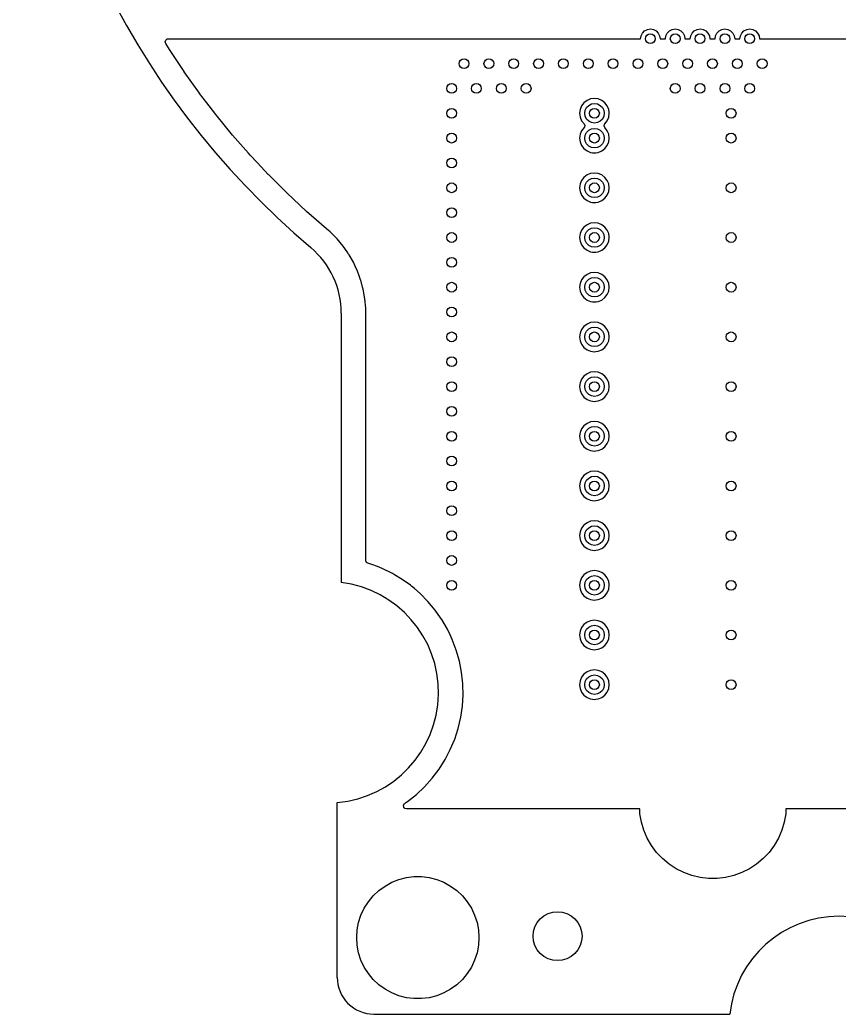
# Model space of a CAD drawing. Extents: x 116 to 183, y -128 to -37.6.
# Drawn here: x 115.95 to 149.45, y -128.03 to -87.37 of the extents above; entities that cross this region are included whole.
import ezdxf

# ---------------------------------------------------------------- set-up
doc = ezdxf.new("R2010")
doc.units = 0
doc.layers.add('BLACK', color=7, linetype='CONTINUOUS')

msp = doc.modelspace()

# ---------------------------------------------------------------- linework, layer by layer
at = {"layer": 'BLACK', "linetype": 'CONTINUOUS'}
for p, q in [((141.408393, -87.902886), (141.496886, -87.814393)), ((141.496886, -87.814393), (141.608393, -87.757577)), ((141.608393, -87.757577), (141.732, -87.738)), ((141.732, -87.738), (141.855607, -87.757577)), ((141.855607, -87.757577), (141.967114, -87.814393)), ((141.967114, -87.814393), (142.055607, -87.902886)), ((142.424393, -87.902886), (142.512886, -87.814393)), ((142.512886, -87.814393), (142.624393, -87.757577)), ((142.624393, -87.757577), (142.748, -87.738)), ((142.748, -87.738), (142.871607, -87.757577)), ((142.871607, -87.757577), (142.983114, -87.814393)), ((142.983114, -87.814393), (143.071607, -87.902886)), ((143.440393, -87.902886), (143.528886, -87.814393)), ((143.528886, -87.814393), (143.640393, -87.757577)), ((143.640393, -87.757577), (143.764, -87.738)), ((143.764, -87.738), (143.887607, -87.757577)), ((143.887607, -87.757577), (143.999114, -87.814393)), ((143.999114, -87.814393), (144.087607, -87.902886)), ((144.456393, -87.902886), (144.544886, -87.814393)), ((144.544886, -87.814393), (144.656393, -87.757577)), ((144.656393, -87.757577), (144.78, -87.738)), ((144.78, -87.738), (144.903607, -87.757577)), ((144.903607, -87.757577), (145.015114, -87.814393)), ((145.015114, -87.814393), (145.103607, -87.902886)), ((145.472393, -87.902886), (145.560886, -87.814393)), ((145.560886, -87.814393), (145.672393, -87.757577)), ((145.672393, -87.757577), (145.796, -87.738)), ((145.796, -87.738), (145.919607, -87.757577)), ((145.919607, -87.757577), (146.031114, -87.814393)), ((146.031114, -87.814393), (146.119607, -87.902886)), ((121.894386, -88.25963), (121.915348, -88.192979)), ((121.915348, -88.192979), (121.969017, -88.148242)), ((121.969017, -88.148242), (122.018363, -88.138)), ((122.018363, -88.138), (141.332, -88.138)), ((141.332, -88.138), (141.351577, -88.014393)), ((141.351577, -88.014393), (141.408393, -87.902886)), ((142.055607, -87.902886), (142.112423, -88.014393)), ((142.112423, -88.014393), (142.132, -88.138)), ((142.132, -88.138), (142.348, -88.138)), ((142.348, -88.138), (142.367577, -88.014393)), ((142.367577, -88.014393), (142.424393, -87.902886)), ((143.071607, -87.902886), (143.128423, -88.014393)), ((143.128423, -88.014393), (143.148, -88.138)), ((143.148, -88.138), (143.364, -88.138)), ((143.364, -88.138), (143.383577, -88.014393)), ((143.383577, -88.014393), (143.440393, -87.902886)), ((144.087607, -87.902886), (144.144423, -88.014393)), ((144.144423, -88.014393), (144.164, -88.138)), ((144.164, -88.138), (144.38, -88.138)), ((144.38, -88.138), (144.399577, -88.014393)), ((144.399577, -88.014393), (144.456393, -87.902886)), ((145.103607, -87.902886), (145.160423, -88.014393)), ((145.160423, -88.014393), (145.18, -88.138)), ((145.18, -88.138), (145.396, -88.138)), ((145.396, -88.138), (145.415577, -88.014393)), ((145.415577, -88.014393), (145.472393, -87.902886)), ((146.119607, -87.902886), (146.176423, -88.014393)), ((146.176423, -88.014393), (146.196, -88.138)), ((146.196, -88.138), (176.883591, -88.138)), ((121.912785, -88.327033), (121.894386, -88.25963)), ((122.067307, -88.57789), (121.912785, -88.327033)), ((122.069542, -88.581386), (122.067307, -88.57789)), ((122.668174, -89.484133), (122.069542, -88.581386)), ((122.67052, -89.487546), (122.668174, -89.484133)), ((123.299076, -90.369844), (122.67052, -89.487546)), ((123.3015, -90.373128), (123.299076, -90.369844)), ((123.595365, -90.757718), (123.3015, -90.373128)), ((139.14316, -90.661463), (139.017718, -90.757718)), ((139.289237, -90.600956), (139.14316, -90.661463)), ((139.289239, -90.600955), (139.289237, -90.600956)), ((139.445999, -90.580318), (139.289239, -90.600955)), ((139.446001, -90.580318), (139.445999, -90.580318)), ((139.60276, -90.600955), (139.446001, -90.580318)), ((139.602762, -90.600956), (139.60276, -90.600955)), ((139.748841, -90.661464), (139.602762, -90.600956)), ((139.874282, -90.757718), (139.748841, -90.661464)), ((123.922615, -91.185998), (123.595365, -90.757718)), ((138.860955, -91.029239), (138.840318, -91.185998)), ((138.860956, -91.029237), (138.860955, -91.029239)), ((138.921463, -90.88316), (138.860956, -91.029237)), ((139.017718, -90.757718), (138.921463, -90.88316)), ((139.046, -91.186), (139.065577, -91.062393)), ((139.065577, -91.062393), (139.122393, -90.950886)), ((139.122393, -90.950886), (139.210886, -90.862393)), ((139.210886, -90.862393), (139.322393, -90.805577)), ((139.322393, -90.805577), (139.446, -90.786)), ((139.446, -90.786), (139.569607, -90.805577)), ((139.569607, -90.805577), (139.681114, -90.862393)), ((139.681114, -90.862393), (139.769607, -90.950886)), ((139.769607, -90.950886), (139.826423, -91.062393)), ((139.826423, -91.062393), (139.846, -91.186)), ((139.970536, -90.883159), (139.874282, -90.757718)), ((140.031044, -91.029238), (139.970536, -90.883159)), ((140.031044, -91.029239), (140.031044, -91.029238)), ((140.047692, -91.155696), (140.031044, -91.029239)), ((123.959189, -91.233864), (123.922615, -91.185998)), ((123.961763, -91.237118), (123.959189, -91.233864)), ((124.647879, -92.07537), (123.961763, -91.237118)), ((138.840318, -91.185998), (138.840318, -91.186001)), ((138.840318, -91.186001), (138.860955, -91.34276)), ((138.860955, -91.34276), (138.860956, -91.342762)), ((138.860956, -91.342762), (138.921464, -91.488842)), ((139.065577, -91.309607), (139.046, -91.186)), ((139.122393, -91.421114), (139.065577, -91.309607)), ((139.210886, -91.509607), (139.122393, -91.421114)), ((139.769607, -91.421114), (139.681114, -91.509607)), ((139.826423, -91.309607), (139.769607, -91.421114)), ((139.846, -91.186), (139.826423, -91.309607)), ((139.970536, -91.488841), (140.031044, -91.342762)), ((140.031044, -91.342762), (140.051682, -91.186)), ((140.051682, -91.185998), (140.047692, -91.155696)), ((140.051682, -91.186), (140.051682, -91.185998)), ((138.921464, -91.488842), (139.020965, -91.618514)), ((139.020965, -91.769486), (138.921464, -91.899157)), ((139.020965, -91.618514), (139.046159, -91.683683)), ((139.032121, -91.752128), (139.020965, -91.769486)), ((139.046159, -91.683683), (139.032121, -91.752128)), ((139.122393, -91.966886), (139.210886, -91.878393)), ((139.322393, -91.566423), (139.210886, -91.509607)), ((139.210886, -91.878393), (139.322393, -91.821577)), ((139.446, -91.586), (139.322393, -91.566423)), ((139.322393, -91.821577), (139.446, -91.802)), ((139.569607, -91.566423), (139.446, -91.586)), ((139.446, -91.802), (139.569607, -91.821577)), ((139.681114, -91.509607), (139.569607, -91.566423)), ((139.569607, -91.821577), (139.681114, -91.878393)), ((139.681114, -91.878393), (139.769607, -91.966886)), ((139.84584, -91.704318), (139.859878, -91.635873)), ((139.871034, -91.769487), (139.84584, -91.704318)), ((139.859878, -91.635873), (139.871034, -91.618513)), ((139.871034, -91.618513), (139.874278, -91.614284)), ((139.874278, -91.773715), (139.871034, -91.769487)), ((139.874278, -91.614284), (139.874282, -91.614282)), ((139.874282, -91.773718), (139.874278, -91.773715)), ((139.874282, -91.614282), (139.970536, -91.488841)), ((139.970536, -91.899159), (139.874282, -91.773718)), ((124.650522, -92.07849), (124.647879, -92.07537)), ((125.292856, -92.811766), (124.650522, -92.07849)), ((138.860955, -92.045239), (138.840318, -92.201998)), ((138.840318, -92.201998), (138.840318, -92.202001)), ((138.840318, -92.202001), (138.860955, -92.35876)), ((138.860956, -92.045237), (138.860955, -92.045239)), ((138.921464, -91.899157), (138.860956, -92.045237)), ((139.046, -92.202), (139.065577, -92.078393)), ((139.065577, -92.325607), (139.046, -92.202)), ((139.065577, -92.078393), (139.122393, -91.966886)), ((139.769607, -91.966886), (139.826423, -92.078393)), ((139.826423, -92.078393), (139.846, -92.202)), ((139.846, -92.202), (139.826423, -92.325607)), ((140.031044, -92.045238), (139.970536, -91.899159)), ((140.051682, -92.202), (140.031044, -92.045238)), ((140.031044, -92.358762), (140.051682, -92.202)), ((138.860955, -92.35876), (138.860956, -92.358762)), ((138.860956, -92.358762), (138.921464, -92.504841)), ((138.921464, -92.504841), (139.017718, -92.630282)), ((139.017718, -92.630282), (139.143159, -92.726536)), ((139.122393, -92.437114), (139.065577, -92.325607)), ((139.210886, -92.525607), (139.122393, -92.437114)), ((139.322393, -92.582423), (139.210886, -92.525607)), ((139.446, -92.602), (139.322393, -92.582423)), ((139.569607, -92.582423), (139.446, -92.602)), ((139.681114, -92.525607), (139.569607, -92.582423)), ((139.769607, -92.437114), (139.681114, -92.525607)), ((139.748841, -92.726536), (139.874282, -92.630282)), ((139.826423, -92.325607), (139.769607, -92.437114)), ((139.874282, -92.630282), (139.970536, -92.504841)), ((139.970536, -92.504841), (140.031044, -92.358762)), ((125.364289, -92.893313), (125.292856, -92.811766)), ((125.367061, -92.896373), (125.364289, -92.893313)), ((125.668399, -93.218), (125.367061, -92.896373)), ((139.143159, -92.726536), (139.289238, -92.787044)), ((139.289238, -92.787044), (139.367619, -92.797363)), ((139.367619, -92.797363), (139.445999, -92.807682)), ((139.445999, -92.807682), (139.446, -92.807682)), ((139.446, -92.807682), (139.446001, -92.807682)), ((139.446001, -92.807682), (139.498254, -92.800802)), ((139.498254, -92.800802), (139.602762, -92.787044)), ((139.602762, -92.787044), (139.748841, -92.726536)), ((126.107704, -93.686881), (125.668399, -93.218)), ((126.110591, -93.689861), (126.107704, -93.686881)), ((126.157132, -93.736318), (126.110591, -93.689861)), ((126.655715, -94.233998), (126.157132, -93.736318)), ((139.017718, -93.805718), (138.921463, -93.93116)), ((139.14316, -93.709463), (139.017718, -93.805718)), ((139.122393, -93.998886), (139.210886, -93.910393)), ((139.289237, -93.648956), (139.14316, -93.709463)), ((139.210886, -93.910393), (139.322393, -93.853577)), ((139.289239, -93.648955), (139.289237, -93.648956)), ((139.445999, -93.628318), (139.289239, -93.648955)), ((139.322393, -93.853577), (139.446, -93.834)), ((139.446001, -93.628318), (139.445999, -93.628318)), ((139.446, -93.834), (139.569607, -93.853577)), ((139.60276, -93.648955), (139.446001, -93.628318)), ((139.569607, -93.853577), (139.681114, -93.910393)), ((139.602762, -93.648956), (139.60276, -93.648955)), ((139.701515, -93.689861), (139.602762, -93.648956)), ((139.681114, -93.910393), (139.769607, -93.998886)), ((139.748841, -93.709464), (139.701515, -93.689861)), ((139.874282, -93.805718), (139.748841, -93.709464)), ((139.970536, -93.931159), (139.874282, -93.805718)), ((126.812763, -94.390762), (126.655715, -94.233998)), ((138.860955, -94.077239), (138.840318, -94.233998)), ((138.840318, -94.233998), (138.840318, -94.234001)), ((138.840318, -94.234001), (138.860955, -94.39076)), ((138.860956, -94.077237), (138.860955, -94.077239)), ((138.921463, -93.93116), (138.860956, -94.077237)), ((139.046, -94.234), (139.065577, -94.110393)), ((139.065577, -94.357607), (139.046, -94.234)), ((139.065577, -94.110393), (139.122393, -93.998886)), ((139.769607, -93.998886), (139.826423, -94.110393)), ((139.826423, -94.110393), (139.846, -94.234)), ((139.846, -94.234), (139.826423, -94.357607)), ((140.031044, -94.077238), (139.970536, -93.931159)), ((140.051682, -94.234), (140.031044, -94.077238)), ((140.031044, -94.390762), (140.051682, -94.234)), ((126.87725, -94.455132), (126.812763, -94.390762)), ((126.880225, -94.458003), (126.87725, -94.455132)), ((127.122178, -94.683873), (126.880225, -94.458003)), ((127.672052, -95.197196), (127.122178, -94.683873)), ((138.860955, -94.39076), (138.860956, -94.390762)), ((138.860956, -94.390762), (138.921464, -94.536841)), ((138.921464, -94.536841), (139.017718, -94.662282)), ((139.017718, -94.662282), (139.143159, -94.758536)), ((139.122393, -94.469114), (139.065577, -94.357607)), ((139.210886, -94.557607), (139.122393, -94.469114)), ((139.322393, -94.614423), (139.210886, -94.557607)), ((139.446, -94.634), (139.322393, -94.614423)), ((139.569607, -94.614423), (139.446, -94.634)), ((139.681114, -94.557607), (139.569607, -94.614423)), ((139.769607, -94.469114), (139.681114, -94.557607)), ((139.748841, -94.758536), (139.874282, -94.662282)), ((139.826423, -94.357607), (139.769607, -94.469114)), ((139.874282, -94.662282), (139.970536, -94.536841)), ((139.970536, -94.536841), (140.031044, -94.390762)), ((139.143159, -94.758536), (139.289238, -94.819044)), ((139.289238, -94.819044), (139.367619, -94.829363)), ((139.367619, -94.829363), (139.445999, -94.839682)), ((139.445999, -94.839682), (139.446, -94.839682)), ((139.446, -94.839682), (139.446001, -94.839682)), ((139.446001, -94.839682), (139.498254, -94.832802)), ((139.498254, -94.832802), (139.602762, -94.819044)), ((139.602762, -94.819044), (139.748841, -94.758536)), ((127.675132, -95.199976), (127.672052, -95.197196)), ((128.49201, -95.912934), (127.675132, -95.199976)), ((128.493583, -95.914284), (128.49201, -95.912934)), ((128.567375, -95.976546), (128.493583, -95.914284)), ((139.017718, -95.837718), (138.921463, -95.96316)), ((139.14316, -95.741463), (139.017718, -95.837718)), ((139.122393, -96.030886), (139.210886, -95.942393)), ((139.289237, -95.680956), (139.14316, -95.741463)), ((139.210886, -95.942393), (139.322393, -95.885577)), ((139.289239, -95.680955), (139.289237, -95.680956)), ((139.445999, -95.660318), (139.289239, -95.680955)), ((139.322393, -95.885577), (139.446, -95.866)), ((139.446001, -95.660318), (139.445999, -95.660318)), ((139.446, -95.866), (139.569607, -95.885577)), ((139.60276, -95.680955), (139.446001, -95.660318)), ((139.569607, -95.885577), (139.681114, -95.942393)), ((139.602762, -95.680956), (139.60276, -95.680955)), ((139.748841, -95.741464), (139.602762, -95.680956)), ((139.681114, -95.942393), (139.769607, -96.030886)), ((139.874282, -95.837718), (139.748841, -95.741464)), ((139.970536, -95.963159), (139.874282, -95.837718)), ((128.568537, -95.977623), (128.567375, -95.976546)), ((128.643196, -96.040713), (128.568537, -95.977623)), ((128.643209, -96.040725), (128.643196, -96.040713)), ((128.866995, -96.265998), (128.643209, -96.040725)), ((128.91945, -96.318801), (128.866995, -96.265998)), ((128.919459, -96.318812), (128.91945, -96.318801)), ((129.170517, -96.619834), (128.919459, -96.318812)), ((138.860955, -96.109239), (138.840318, -96.265998)), ((138.840318, -96.265998), (138.840318, -96.266001)), ((138.840318, -96.266001), (138.860955, -96.42276)), ((138.860956, -96.109237), (138.860955, -96.109239)), ((138.921463, -95.96316), (138.860956, -96.109237)), ((139.046, -96.266), (139.065577, -96.142393)), ((139.065577, -96.389607), (139.046, -96.266)), ((139.065577, -96.142393), (139.122393, -96.030886)), ((139.769607, -96.030886), (139.826423, -96.142393)), ((139.826423, -96.142393), (139.846, -96.266)), ((139.846, -96.266), (139.826423, -96.389607)), ((140.031044, -96.109238), (139.970536, -95.963159)), ((140.031044, -96.109239), (140.031044, -96.109238)), ((140.046982, -96.230303), (140.031044, -96.109239)), ((140.031044, -96.422762), (140.051682, -96.266)), ((140.051682, -96.266), (140.046982, -96.230303)), ((129.170521, -96.61984), (129.170517, -96.619834)), ((129.170522, -96.619841), (129.170521, -96.61984)), ((129.33149, -96.851043), (129.170522, -96.619841)), ((138.860955, -96.42276), (138.860956, -96.422762)), ((138.860956, -96.422762), (138.921464, -96.568841)), ((138.921464, -96.568841), (139.017718, -96.694282)), ((139.017718, -96.694282), (139.143159, -96.790536)), ((139.122393, -96.501114), (139.065577, -96.389607)), ((139.210886, -96.589607), (139.122393, -96.501114)), ((139.322393, -96.646423), (139.210886, -96.589607)), ((139.446, -96.666), (139.322393, -96.646423)), ((139.569607, -96.646423), (139.446, -96.666)), ((139.681114, -96.589607), (139.569607, -96.646423)), ((139.769607, -96.501114), (139.681114, -96.589607)), ((139.748841, -96.790536), (139.874282, -96.694282)), ((139.826423, -96.389607), (139.769607, -96.501114)), ((139.874282, -96.694282), (139.970536, -96.568841)), ((139.970536, -96.568841), (140.031044, -96.422762)), ((129.394498, -96.941542), (129.33149, -96.851043)), ((129.394501, -96.941546), (129.394498, -96.941542)), ((129.416099, -96.97916), (129.394501, -96.941546)), ((129.589691, -97.281473), (129.416099, -96.97916)), ((139.143159, -96.790536), (139.289238, -96.851044)), ((139.289238, -96.851044), (139.367619, -96.861363)), ((139.367619, -96.861363), (139.445999, -96.871682)), ((139.445999, -96.871682), (139.446, -96.871682)), ((139.446, -96.871682), (139.446001, -96.871682)), ((139.446001, -96.871682), (139.498254, -96.864802)), ((139.498254, -96.864802), (139.602762, -96.851044)), ((139.602762, -96.851044), (139.748841, -96.790536)), ((129.589692, -97.281476), (129.589691, -97.281473)), ((129.589698, -97.281487), (129.589692, -97.281476)), ((129.664176, -97.442061), (129.589698, -97.281487)), ((129.754627, -97.637073), (129.664176, -97.442061)), ((129.826668, -97.836072), (129.754627, -97.637073)), ((129.884261, -97.99516), (129.826668, -97.836072)), ((139.017718, -97.869718), (138.921463, -97.99516)), ((139.14316, -97.773463), (139.017718, -97.869718)), ((139.122393, -98.062886), (139.210886, -97.974393)), ((139.289237, -97.712956), (139.14316, -97.773463)), ((139.210886, -97.974393), (139.322393, -97.917577)), ((139.289239, -97.712955), (139.289237, -97.712956)), ((139.445999, -97.692318), (139.289239, -97.712955)), ((139.322393, -97.917577), (139.446, -97.898)), ((139.446001, -97.692318), (139.445999, -97.692318)), ((139.446, -97.898), (139.569607, -97.917577)), ((139.60276, -97.712955), (139.446001, -97.692318)), ((139.569607, -97.917577), (139.681114, -97.974393)), ((139.602762, -97.712956), (139.60276, -97.712955)), ((139.748841, -97.773464), (139.602762, -97.712956)), ((139.681114, -97.974393), (139.769607, -98.062886)), ((139.874282, -97.869718), (139.748841, -97.773464)), ((139.970536, -97.995159), (139.874282, -97.869718)), ((129.88806, -98.005653), (129.884261, -97.99516)), ((129.965953, -98.297998), (129.88806, -98.005653)), ((129.988981, -98.384427), (129.965953, -98.297998)), ((130.056628, -98.770535), (129.988981, -98.384427)), ((138.860955, -98.141239), (138.840318, -98.297998)), ((138.840318, -98.297998), (138.840318, -98.298001)), ((138.840318, -98.298001), (138.860955, -98.45476)), ((138.860956, -98.141237), (138.860955, -98.141239)), ((138.921463, -97.99516), (138.860956, -98.141237)), ((139.046, -98.298), (139.065577, -98.174393)), ((139.065577, -98.421607), (139.046, -98.298)), ((139.065577, -98.174393), (139.122393, -98.062886)), ((139.769607, -98.062886), (139.826423, -98.174393)), ((139.826423, -98.174393), (139.846, -98.298)), ((139.846, -98.298), (139.826423, -98.421607)), ((140.031044, -98.141238), (139.970536, -97.995159)), ((140.051682, -98.298), (140.031044, -98.141238)), ((140.031044, -98.454762), (140.051682, -98.298)), ((130.056629, -98.770547), (130.056628, -98.770535)), ((130.09049, -99.16104), (130.056629, -98.770547)), ((138.860955, -98.45476), (138.860956, -98.454762)), ((138.860956, -98.454762), (138.902019, -98.553898)), ((138.902019, -98.553898), (138.921464, -98.600841)), ((138.921464, -98.600841), (139.017718, -98.726282)), ((139.017718, -98.726282), (139.143159, -98.822536)), ((139.122393, -98.533114), (139.065577, -98.421607)), ((139.210886, -98.621607), (139.122393, -98.533114)), ((139.322393, -98.678423), (139.210886, -98.621607)), ((139.446, -98.698), (139.322393, -98.678423)), ((139.569607, -98.678423), (139.446, -98.698)), ((139.681114, -98.621607), (139.569607, -98.678423)), ((139.769607, -98.533114), (139.681114, -98.621607)), ((139.748841, -98.822536), (139.874282, -98.726282)), ((139.826423, -98.421607), (139.769607, -98.533114)), ((139.874282, -98.726282), (139.970536, -98.600841)), ((139.970536, -98.600841), (140.031044, -98.454762)), ((130.090359, -99.377342), (130.090491, -99.161069)), ((130.090491, -99.161069), (130.09049, -99.16104)), ((139.143159, -98.822536), (139.289238, -98.883044)), ((139.289238, -98.883044), (139.367619, -98.893363)), ((139.367619, -98.893363), (139.445999, -98.903682)), ((139.445999, -98.903682), (139.446, -98.903682)), ((139.446, -98.903682), (139.446001, -98.903682)), ((139.446001, -98.903682), (139.519345, -98.894026)), ((139.519345, -98.894026), (139.602762, -98.883044)), ((139.602762, -98.883044), (139.748841, -98.822536)), ((129.089859, -99.356597), (129.089859, -110.37597)), ((130.090359, -100.329998), (130.090359, -99.377342)), ((139.017718, -99.901718), (138.921463, -100.02716)), ((139.14316, -99.805463), (139.017718, -99.901718)), ((139.122393, -100.094886), (139.210886, -100.006393)), ((139.289237, -99.744956), (139.14316, -99.805463)), ((139.210886, -100.006393), (139.322393, -99.949577)), ((139.289239, -99.744955), (139.289237, -99.744956)), ((139.445999, -99.724318), (139.289239, -99.744955)), ((139.322393, -99.949577), (139.446, -99.93)), ((139.446001, -99.724318), (139.445999, -99.724318)), ((139.446, -99.93), (139.569607, -99.949577)), ((139.60276, -99.744955), (139.446001, -99.724318)), ((139.569607, -99.949577), (139.681114, -100.006393)), ((139.602762, -99.744956), (139.60276, -99.744955)), ((139.748841, -99.805464), (139.602762, -99.744956)), ((139.681114, -100.006393), (139.769607, -100.094886)), ((139.874282, -99.901718), (139.748841, -99.805464)), ((139.970536, -100.027159), (139.874282, -99.901718)), ((130.090359, -102.361998), (130.090359, -100.329998)), ((138.860955, -100.173239), (138.840318, -100.329998)), ((138.840318, -100.329998), (138.840318, -100.330001)), ((138.840318, -100.330001), (138.860955, -100.48676)), ((138.860956, -100.173237), (138.860955, -100.173239)), ((138.921463, -100.02716), (138.860956, -100.173237)), ((139.046, -100.33), (139.065577, -100.206393)), ((139.065577, -100.453607), (139.046, -100.33)), ((139.065577, -100.206393), (139.122393, -100.094886)), ((139.769607, -100.094886), (139.826423, -100.206393)), ((139.826423, -100.206393), (139.846, -100.33)), ((139.846, -100.33), (139.826423, -100.453607)), ((140.031044, -100.173238), (139.970536, -100.027159)), ((140.051682, -100.33), (140.031044, -100.173238)), ((140.031044, -100.486762), (140.051682, -100.33)), ((138.860955, -100.48676), (138.860956, -100.486762)), ((138.860956, -100.486762), (138.921464, -100.632841)), ((138.921464, -100.632841), (139.017718, -100.758282)), ((139.017718, -100.758282), (139.143159, -100.854536)), ((139.122393, -100.565114), (139.065577, -100.453607)), ((139.210886, -100.653607), (139.122393, -100.565114)), ((139.322393, -100.710423), (139.210886, -100.653607)), ((139.446, -100.73), (139.322393, -100.710423)), ((139.569607, -100.710423), (139.446, -100.73)), ((139.681114, -100.653607), (139.569607, -100.710423)), ((139.769607, -100.565114), (139.681114, -100.653607)), ((139.748841, -100.854536), (139.874282, -100.758282)), ((139.826423, -100.453607), (139.769607, -100.565114)), ((139.874282, -100.758282), (139.970536, -100.632841)), ((139.970536, -100.632841), (140.031044, -100.486762)), ((139.143159, -100.854536), (139.289238, -100.915044)), ((139.289238, -100.915044), (139.367619, -100.925363)), ((139.367619, -100.925363), (139.445999, -100.935682)), ((139.445999, -100.935682), (139.446, -100.935682)), ((139.446, -100.935682), (139.446001, -100.935682)), ((139.446001, -100.935682), (139.498254, -100.928802)), ((139.498254, -100.928802), (139.602762, -100.915044)), ((139.602762, -100.915044), (139.748841, -100.854536)), ((139.017718, -101.933718), (138.921463, -102.05916)), ((139.14316, -101.837463), (139.017718, -101.933718)), ((139.122393, -102.126886), (139.210886, -102.038393)), ((139.289237, -101.776956), (139.14316, -101.837463)), ((139.210886, -102.038393), (139.322393, -101.981577)), ((139.289239, -101.776955), (139.289237, -101.776956)), ((139.445999, -101.756318), (139.289239, -101.776955)), ((139.322393, -101.981577), (139.446, -101.962)), ((139.446001, -101.756318), (139.445999, -101.756318)), ((139.446, -101.962), (139.569607, -101.981577)), ((139.60276, -101.776955), (139.446001, -101.756318)), ((139.569607, -101.981577), (139.681114, -102.038393)), ((139.602762, -101.776956), (139.60276, -101.776955)), ((139.748841, -101.837464), (139.602762, -101.776956)), ((139.681114, -102.038393), (139.769607, -102.126886)), ((139.874282, -101.933718), (139.748841, -101.837464)), ((139.970536, -102.059159), (139.874282, -101.933718)), ((130.090359, -104.393998), (130.090359, -102.361998)), ((138.860955, -102.205239), (138.840318, -102.361998)), ((138.840318, -102.361998), (138.840318, -102.362001)), ((138.840318, -102.362001), (138.860955, -102.51876)), ((138.860956, -102.205237), (138.860955, -102.205239)), ((138.921463, -102.05916), (138.860956, -102.205237)), ((139.046, -102.362), (139.065577, -102.238393)), ((139.065577, -102.485607), (139.046, -102.362)), ((139.065577, -102.238393), (139.122393, -102.126886)), ((139.769607, -102.126886), (139.826423, -102.238393)), ((139.826423, -102.238393), (139.846, -102.362)), ((139.846, -102.362), (139.826423, -102.485607)), ((140.031044, -102.205238), (139.970536, -102.059159)), ((140.051682, -102.362), (140.031044, -102.205238)), ((140.031044, -102.518762), (140.051682, -102.362)), ((138.860955, -102.51876), (138.860956, -102.518762)), ((138.860956, -102.518762), (138.921464, -102.664841)), ((138.921464, -102.664841), (139.017718, -102.790282)), ((139.017718, -102.790282), (139.143159, -102.886536)), ((139.122393, -102.597114), (139.065577, -102.485607)), ((139.210886, -102.685607), (139.122393, -102.597114)), ((139.322393, -102.742423), (139.210886, -102.685607)), ((139.446, -102.762), (139.322393, -102.742423)), ((139.569607, -102.742423), (139.446, -102.762)), ((139.681114, -102.685607), (139.569607, -102.742423)), ((139.769607, -102.597114), (139.681114, -102.685607)), ((139.748841, -102.886536), (139.874282, -102.790282)), ((139.826423, -102.485607), (139.769607, -102.597114)), ((139.874282, -102.790282), (139.970536, -102.664841)), ((139.970536, -102.664841), (140.031044, -102.518762)), ((139.143159, -102.886536), (139.289238, -102.947044)), ((139.289238, -102.947044), (139.367619, -102.957363)), ((139.367619, -102.957363), (139.445999, -102.967682)), ((139.445999, -102.967682), (139.446, -102.967682)), ((139.446, -102.967682), (139.446001, -102.967682)), ((139.446001, -102.967682), (139.498254, -102.960802)), ((139.498254, -102.960802), (139.602762, -102.947044)), ((139.602762, -102.947044), (139.748841, -102.886536)), ((139.017718, -103.965718), (138.921463, -104.09116)), ((139.14316, -103.869463), (139.017718, -103.965718)), ((139.122393, -104.158886), (139.210886, -104.070393)), ((139.289237, -103.808956), (139.14316, -103.869463)), ((139.210886, -104.070393), (139.322393, -104.013577)), ((139.289239, -103.808955), (139.289237, -103.808956)), ((139.445999, -103.788318), (139.289239, -103.808955)), ((139.322393, -104.013577), (139.446, -103.994)), ((139.446001, -103.788318), (139.445999, -103.788318)), ((139.446, -103.994), (139.569607, -104.013577)), ((139.60276, -103.808955), (139.446001, -103.788318)), ((139.569607, -104.013577), (139.681114, -104.070393)), ((139.602762, -103.808956), (139.60276, -103.808955)), ((139.748841, -103.869464), (139.602762, -103.808956)), ((139.681114, -104.070393), (139.769607, -104.158886)), ((139.874282, -103.965718), (139.748841, -103.869464)), ((139.970536, -104.091159), (139.874282, -103.965718)), ((130.090359, -106.425998), (130.090359, -104.393998)), ((138.860955, -104.237239), (138.840318, -104.393998)), ((138.840318, -104.393998), (138.840318, -104.394001)), ((138.840318, -104.394001), (138.860955, -104.55076)), ((138.860956, -104.237237), (138.860955, -104.237239)), ((138.921463, -104.09116), (138.860956, -104.237237)), ((139.046, -104.394), (139.065577, -104.270393)), ((139.065577, -104.517607), (139.046, -104.394)), ((139.065577, -104.270393), (139.122393, -104.158886)), ((139.769607, -104.158886), (139.826423, -104.270393)), ((139.826423, -104.270393), (139.846, -104.394)), ((139.846, -104.394), (139.826423, -104.517607)), ((140.031044, -104.237238), (139.970536, -104.091159)), ((140.051682, -104.394), (140.031044, -104.237238)), ((140.031044, -104.550762), (140.051682, -104.394)), ((138.860955, -104.55076), (138.860956, -104.550762)), ((138.860956, -104.550762), (138.921464, -104.696841)), ((138.921464, -104.696841), (139.017718, -104.822282)), ((139.017718, -104.822282), (139.143159, -104.918536)), ((139.122393, -104.629114), (139.065577, -104.517607)), ((139.210886, -104.717607), (139.122393, -104.629114)), ((139.322393, -104.774423), (139.210886, -104.717607)), ((139.446, -104.794), (139.322393, -104.774423)), ((139.569607, -104.774423), (139.446, -104.794)), ((139.681114, -104.717607), (139.569607, -104.774423)), ((139.769607, -104.629114), (139.681114, -104.717607)), ((139.748841, -104.918536), (139.874282, -104.822282)), ((139.826423, -104.517607), (139.769607, -104.629114)), ((139.874282, -104.822282), (139.970536, -104.696841)), ((139.970536, -104.696841), (140.031044, -104.550762)), ((139.143159, -104.918536), (139.289238, -104.979044)), ((139.289238, -104.979044), (139.367619, -104.989363)), ((139.367619, -104.989363), (139.445999, -104.999682)), ((139.445999, -104.999682), (139.446, -104.999682)), ((139.446, -104.999682), (139.446001, -104.999682)), ((139.446001, -104.999682), (139.498254, -104.992802)), ((139.498254, -104.992802), (139.602762, -104.979044)), ((139.602762, -104.979044), (139.748841, -104.918536)), ((139.017718, -105.997718), (138.921463, -106.12316)), ((139.14316, -105.901463), (139.017718, -105.997718)), ((139.122393, -106.190886), (139.210886, -106.102393)), ((139.289237, -105.840956), (139.14316, -105.901463)), ((139.210886, -106.102393), (139.322393, -106.045577)), ((139.289239, -105.840955), (139.289237, -105.840956)), ((139.445999, -105.820318), (139.289239, -105.840955)), ((139.322393, -106.045577), (139.446, -106.026)), ((139.446001, -105.820318), (139.445999, -105.820318)), ((139.446, -106.026), (139.569607, -106.045577)), ((139.60276, -105.840955), (139.446001, -105.820318)), ((139.569607, -106.045577), (139.681114, -106.102393)), ((139.602762, -105.840956), (139.60276, -105.840955)), ((139.748841, -105.901464), (139.602762, -105.840956)), ((139.681114, -106.102393), (139.769607, -106.190886)), ((139.874282, -105.997718), (139.748841, -105.901464)), ((139.970536, -106.123159), (139.874282, -105.997718)), ((130.090359, -108.457998), (130.090359, -106.425998)), ((138.860955, -106.269239), (138.840318, -106.425998)), ((138.840318, -106.425998), (138.840318, -106.426001)), ((138.840318, -106.426001), (138.860955, -106.58276)), ((138.860956, -106.269237), (138.860955, -106.269239)), ((138.921463, -106.12316), (138.860956, -106.269237)), ((139.046, -106.426), (139.065577, -106.302393)), ((139.065577, -106.549607), (139.046, -106.426)), ((139.065577, -106.302393), (139.122393, -106.190886)), ((139.769607, -106.190886), (139.826423, -106.302393)), ((139.826423, -106.302393), (139.846, -106.426)), ((139.846, -106.426), (139.826423, -106.549607)), ((140.031044, -106.269238), (139.970536, -106.123159)), ((140.051682, -106.426), (140.031044, -106.269238)), ((140.031044, -106.582762), (140.051682, -106.426)), ((138.860955, -106.58276), (138.860956, -106.582762)), ((138.860956, -106.582762), (138.921464, -106.728841)), ((138.921464, -106.728841), (139.017718, -106.854282)), ((139.017718, -106.854282), (139.143159, -106.950536)), ((139.122393, -106.661114), (139.065577, -106.549607)), ((139.210886, -106.749607), (139.122393, -106.661114)), ((139.322393, -106.806423), (139.210886, -106.749607)), ((139.446, -106.826), (139.322393, -106.806423)), ((139.569607, -106.806423), (139.446, -106.826)), ((139.681114, -106.749607), (139.569607, -106.806423)), ((139.769607, -106.661114), (139.681114, -106.749607)), ((139.748841, -106.950536), (139.874282, -106.854282)), ((139.826423, -106.549607), (139.769607, -106.661114)), ((139.874282, -106.854282), (139.970536, -106.728841)), ((139.970536, -106.728841), (140.031044, -106.582762)), ((139.143159, -106.950536), (139.289238, -107.011044)), ((139.289238, -107.011044), (139.367619, -107.021363)), ((139.367619, -107.021363), (139.445999, -107.031682)), ((139.445999, -107.031682), (139.446, -107.031682)), ((139.446, -107.031682), (139.446001, -107.031682)), ((139.446001, -107.031682), (139.498254, -107.024802)), ((139.498254, -107.024802), (139.602762, -107.011044)), ((139.602762, -107.011044), (139.748841, -106.950536)), ((138.921463, -108.15516), (138.860956, -108.301237)), ((139.017718, -108.029718), (138.921463, -108.15516)), ((139.14316, -107.933463), (139.017718, -108.029718)), ((139.122393, -108.222886), (139.210886, -108.134393)), ((139.289237, -107.872956), (139.14316, -107.933463)), ((139.210886, -108.134393), (139.322393, -108.077577)), ((139.289239, -107.872955), (139.289237, -107.872956)), ((139.445999, -107.852318), (139.289239, -107.872955)), ((139.322393, -108.077577), (139.446, -108.058)), ((139.446001, -107.852318), (139.445999, -107.852318)), ((139.446, -108.058), (139.569607, -108.077577)), ((139.60276, -107.872955), (139.446001, -107.852318)), ((139.569607, -108.077577), (139.681114, -108.134393)), ((139.602762, -107.872956), (139.60276, -107.872955)), ((139.748841, -107.933464), (139.602762, -107.872956)), ((139.681114, -108.134393), (139.769607, -108.222886)), ((139.874282, -108.029718), (139.748841, -107.933464)), ((139.970536, -108.155159), (139.874282, -108.029718)), ((140.031044, -108.301238), (139.970536, -108.155159)), ((130.090359, -109.470822), (130.090359, -108.457998)), ((138.860955, -108.301239), (138.840318, -108.457998)), ((138.840318, -108.457998), (138.840318, -108.458001)), ((138.840318, -108.458001), (138.860955, -108.61476)), ((138.860956, -108.301237), (138.860955, -108.301239)), ((139.046, -108.458), (139.065577, -108.334393)), ((139.065577, -108.581607), (139.046, -108.458)), ((139.065577, -108.334393), (139.122393, -108.222886)), ((139.769607, -108.222886), (139.826423, -108.334393)), ((139.826423, -108.334393), (139.846, -108.458)), ((139.846, -108.458), (139.826423, -108.581607)), ((140.051682, -108.458), (140.031044, -108.301238)), ((140.031044, -108.614762), (140.051682, -108.458)), ((138.860955, -108.61476), (138.860956, -108.614762)), ((138.860956, -108.614762), (138.921464, -108.760841)), ((138.921464, -108.760841), (139.017718, -108.886282)), ((139.017718, -108.886282), (139.143159, -108.982536)), ((139.122393, -108.693114), (139.065577, -108.581607)), ((139.210886, -108.781607), (139.122393, -108.693114)), ((139.322393, -108.838423), (139.210886, -108.781607)), ((139.446, -108.858), (139.322393, -108.838423)), ((139.569607, -108.838423), (139.446, -108.858)), ((139.681114, -108.781607), (139.569607, -108.838423)), ((139.769607, -108.693114), (139.681114, -108.781607)), ((139.748841, -108.982536), (139.874282, -108.886282)), ((139.826423, -108.581607), (139.769607, -108.693114)), ((139.874282, -108.886282), (139.970536, -108.760841)), ((139.970536, -108.760841), (140.031044, -108.614762)), ((139.143159, -108.982536), (139.289238, -109.043044)), ((139.289238, -109.043044), (139.367619, -109.053363)), ((139.367619, -109.053363), (139.445999, -109.063682)), ((139.445999, -109.063682), (139.446, -109.063682)), ((139.446, -109.063682), (139.446001, -109.063682)), ((139.446001, -109.063682), (139.498254, -109.056802)), ((139.498254, -109.056802), (139.602762, -109.043044)), ((139.602762, -109.043044), (139.748841, -108.982536)), ((130.091564, -109.488068), (130.090359, -109.470822)), ((130.120381, -109.551718), (130.091564, -109.488068)), ((130.179035, -109.589684), (130.120381, -109.551718)), ((130.33906, -109.63724), (130.179035, -109.589684)), ((130.339072, -109.637244), (130.33906, -109.63724)), ((130.33908, -109.637247), (130.339072, -109.637244)), ((130.567854, -109.726701), (130.33908, -109.637247)), ((130.770818, -109.806062), (130.567854, -109.726701)), ((131.186911, -110.010456), (130.770818, -109.806062)), ((131.265286, -110.057487), (131.186911, -110.010456)), ((131.584409, -110.248983), (131.265286, -110.057487)), ((138.921463, -110.18716), (138.860956, -110.333237)), ((139.017718, -110.061718), (138.921463, -110.18716)), ((139.14316, -109.965463), (139.017718, -110.061718)), ((139.122393, -110.254886), (139.210886, -110.166393)), ((139.289237, -109.904956), (139.14316, -109.965463)), ((139.210886, -110.166393), (139.322393, -110.109577)), ((139.289239, -109.904955), (139.289237, -109.904956)), ((139.445999, -109.884318), (139.289239, -109.904955)), ((139.322393, -110.109577), (139.446, -110.09)), ((139.446001, -109.884318), (139.445999, -109.884318)), ((139.446, -110.09), (139.569607, -110.109577)), ((139.60276, -109.904955), (139.446001, -109.884318)), ((139.569607, -110.109577), (139.681114, -110.166393)), ((139.602762, -109.904956), (139.60276, -109.904955)), ((139.748841, -109.965464), (139.602762, -109.904956)), ((139.681114, -110.166393), (139.769607, -110.254886)), ((139.874282, -110.061718), (139.748841, -109.965464)), ((139.970536, -110.187159), (139.874282, -110.061718)), ((140.031044, -110.333238), (139.970536, -110.187159)), ((131.584417, -110.248988), (131.584409, -110.248983)), ((131.584419, -110.24899), (131.584417, -110.248988)), ((131.58443, -110.248996), (131.584419, -110.24899)), ((131.918933, -110.489998), (131.58443, -110.248996)), ((131.960508, -110.519952), (131.918933, -110.489998)), ((131.960524, -110.519964), (131.960508, -110.519952)), ((131.960531, -110.51997), (131.960524, -110.519964)), ((132.08091, -110.623064), (131.960531, -110.51997)), ((138.860955, -110.333239), (138.840318, -110.489998)), ((138.840318, -110.489998), (138.840318, -110.490001)), ((138.840318, -110.490001), (138.860955, -110.64676)), ((138.860956, -110.333237), (138.860955, -110.333239)), ((139.046, -110.49), (139.065577, -110.366393)), ((139.065577, -110.613607), (139.046, -110.49)), ((139.065577, -110.366393), (139.122393, -110.254886)), ((139.769607, -110.254886), (139.826423, -110.366393)), ((139.826423, -110.366393), (139.846, -110.49)), ((139.846, -110.49), (139.826423, -110.613607)), ((140.031044, -110.333239), (140.031044, -110.333238)), ((140.046968, -110.454197), (140.031044, -110.333239)), ((140.031044, -110.646762), (140.051682, -110.49)), ((140.051682, -110.49), (140.046968, -110.454197)), ((132.312631, -110.821511), (132.08091, -110.623064)), ((132.638224, -111.151479), (132.312631, -110.821511)), ((138.860955, -110.64676), (138.860956, -110.646762)), ((138.860956, -110.646762), (138.921464, -110.792841)), ((138.921464, -110.792841), (139.017718, -110.918282)), ((139.017718, -110.918282), (139.143159, -111.014536)), ((139.122393, -110.725114), (139.065577, -110.613607)), ((139.210886, -110.813607), (139.122393, -110.725114)), ((139.322393, -110.870423), (139.210886, -110.813607)), ((139.446, -110.89), (139.322393, -110.870423)), ((139.569607, -110.870423), (139.446, -110.89)), ((139.681114, -110.813607), (139.569607, -110.870423)), ((139.769607, -110.725114), (139.681114, -110.813607)), ((139.748841, -111.014536), (139.874282, -110.918282)), ((139.826423, -110.613607), (139.769607, -110.725114)), ((139.874282, -110.918282), (139.970536, -110.792841)), ((139.970536, -110.792841), (140.031044, -110.646762)), ((132.63824, -111.151496), (132.638224, -111.151479)), ((132.935045, -111.507576), (132.63824, -111.151496)), ((139.143159, -111.014536), (139.289238, -111.075044)), ((139.289238, -111.075044), (139.361732, -111.084588)), ((139.361732, -111.084588), (139.445999, -111.095682)), ((139.445999, -111.095682), (139.446, -111.095682)), ((139.446, -111.095682), (139.446001, -111.095682)), ((139.446001, -111.095682), (139.498254, -111.088802)), ((139.498254, -111.088802), (139.602762, -111.075044)), ((139.602762, -111.075044), (139.748841, -111.014536)), ((133.153589, -111.819605), (132.935045, -111.507576)), ((133.200993, -111.887286), (133.153589, -111.819605)), ((133.434194, -112.287935), (133.200993, -111.887286)), ((138.921463, -112.21916), (138.860956, -112.365237)), ((139.017718, -112.093718), (138.921463, -112.21916)), ((139.14316, -111.997463), (139.017718, -112.093718)), ((139.122393, -112.286886), (139.210886, -112.198393)), ((139.289237, -111.936956), (139.14316, -111.997463)), ((139.210886, -112.198393), (139.322393, -112.141577)), ((139.289239, -111.936955), (139.289237, -111.936956)), ((139.445999, -111.916318), (139.289239, -111.936955)), ((139.322393, -112.141577), (139.446, -112.122)), ((139.446001, -111.916318), (139.445999, -111.916318)), ((139.446, -112.122), (139.569607, -112.141577)), ((139.60276, -111.936955), (139.446001, -111.916318)), ((139.569607, -112.141577), (139.681114, -112.198393)), ((139.602762, -111.936956), (139.60276, -111.936955)), ((139.720213, -111.985606), (139.602762, -111.936956)), ((139.681114, -112.198393), (139.769607, -112.286886)), ((139.748841, -111.997464), (139.720213, -111.985606)), ((139.874282, -112.093718), (139.748841, -111.997464)), ((139.970536, -112.219159), (139.874282, -112.093718)), ((140.031044, -112.365238), (139.970536, -112.219159)), ((133.545319, -112.521998), (133.434194, -112.287935)), ((133.633013, -112.70671), (133.545319, -112.521998)), ((138.860955, -112.365239), (138.840318, -112.521998)), ((138.840318, -112.521998), (138.840318, -112.522001)), ((138.840318, -112.522001), (138.860955, -112.67876)), ((138.860956, -112.365237), (138.860955, -112.365239)), ((139.046, -112.522), (139.065577, -112.398393)), ((139.065577, -112.645607), (139.046, -112.522)), ((139.065577, -112.398393), (139.122393, -112.286886)), ((139.769607, -112.286886), (139.826423, -112.398393)), ((139.826423, -112.398393), (139.846, -112.522)), ((139.846, -112.522), (139.826423, -112.645607)), ((140.051682, -112.522), (140.031044, -112.365238)), ((140.031044, -112.678762), (140.051682, -112.522)), ((133.796054, -113.140668), (133.633013, -112.70671)), ((138.860955, -112.67876), (138.860956, -112.678762)), ((138.860956, -112.678762), (138.921464, -112.824841)), ((138.921464, -112.824841), (139.017718, -112.950282)), ((139.017718, -112.950282), (139.143159, -113.046536)), ((139.122393, -112.757114), (139.065577, -112.645607)), ((139.210886, -112.845607), (139.122393, -112.757114)), ((139.322393, -112.902423), (139.210886, -112.845607)), ((139.446, -112.922), (139.322393, -112.902423)), ((139.569607, -112.902423), (139.446, -112.922)), ((139.681114, -112.845607), (139.569607, -112.902423)), ((139.769607, -112.757114), (139.681114, -112.845607)), ((139.748841, -113.046536), (139.874282, -112.950282)), ((139.826423, -112.645607), (139.769607, -112.757114)), ((139.874282, -112.950282), (139.970536, -112.824841)), ((139.970536, -112.824841), (140.031044, -112.678762)), ((133.922169, -113.586758), (133.796054, -113.140668)), ((139.143159, -113.046536), (139.289238, -113.107044)), ((139.289238, -113.107044), (139.367619, -113.117363)), ((139.367619, -113.117363), (139.445999, -113.127682)), ((139.445999, -113.127682), (139.446, -113.127682)), ((139.446, -113.127682), (139.446001, -113.127682)), ((139.446001, -113.127682), (139.498254, -113.120802)), ((139.498254, -113.120802), (139.602762, -113.107044)), ((139.602762, -113.107044), (139.748841, -113.046536)), ((134.010472, -114.041845), (133.922169, -113.586758)), ((134.010472, -114.041848), (134.010472, -114.041845)), ((134.010475, -114.041866), (134.010472, -114.041848)), ((134.048928, -114.397237), (134.010475, -114.041866)), ((138.921463, -114.25116), (138.860956, -114.397237)), ((139.017718, -114.125718), (138.921463, -114.25116)), ((139.14316, -114.029463), (139.017718, -114.125718)), ((139.122393, -114.318886), (139.210886, -114.230393)), ((139.289237, -113.968956), (139.14316, -114.029463)), ((139.210886, -114.230393), (139.322393, -114.173577)), ((139.289239, -113.968955), (139.289237, -113.968956)), ((139.445999, -113.948318), (139.289239, -113.968955)), ((139.322393, -114.173577), (139.446, -114.154)), ((139.446001, -113.948318), (139.445999, -113.948318)), ((139.446, -114.154), (139.569607, -114.173577)), ((139.60276, -113.968955), (139.446001, -113.948318)), ((139.569607, -114.173577), (139.681114, -114.230393)), ((139.602762, -113.968956), (139.60276, -113.968955)), ((139.678959, -114.000518), (139.602762, -113.968956)), ((139.748841, -114.029464), (139.678959, -114.000518)), ((139.681114, -114.230393), (139.769607, -114.318886)), ((139.874282, -114.125718), (139.748841, -114.029464)), ((139.970536, -114.251159), (139.874282, -114.125718)), ((140.031044, -114.397238), (139.970536, -114.251159)), ((134.060343, -114.50273), (134.048928, -114.397237)), ((134.06157, -114.553998), (134.060343, -114.50273)), ((134.071431, -114.966173), (134.06157, -114.553998)), ((138.860955, -114.397239), (138.840318, -114.553998)), ((138.840318, -114.553998), (138.840318, -114.554001)), ((138.840318, -114.554001), (138.860955, -114.71076)), ((138.860956, -114.397237), (138.860955, -114.397239)), ((139.046, -114.554), (139.065577, -114.430393)), ((139.065577, -114.677607), (139.046, -114.554)), ((139.065577, -114.430393), (139.122393, -114.318886)), ((139.769607, -114.318886), (139.826423, -114.430393)), ((139.826423, -114.430393), (139.846, -114.554)), ((139.846, -114.554), (139.826423, -114.677607)), ((140.051682, -114.554), (140.031044, -114.397238)), ((140.031044, -114.710762), (140.051682, -114.554)), ((134.043658, -115.428915), (134.071431, -114.966173)), ((138.860955, -114.71076), (138.860956, -114.710762)), ((138.860956, -114.710762), (138.921464, -114.856841)), ((138.921464, -114.856841), (139.017718, -114.982282)), ((139.017718, -114.982282), (139.143159, -115.078536)), ((139.122393, -114.789114), (139.065577, -114.677607)), ((139.210886, -114.877607), (139.122393, -114.789114)), ((139.322393, -114.934423), (139.210886, -114.877607)), ((139.446, -114.954), (139.322393, -114.934423)), ((139.569607, -114.934423), (139.446, -114.954)), ((139.681114, -114.877607), (139.569607, -114.934423)), ((139.769607, -114.789114), (139.681114, -114.877607)), ((139.748841, -115.078536), (139.874282, -114.982282)), ((139.826423, -114.677607), (139.769607, -114.789114)), ((139.874282, -114.982282), (139.970536, -114.856841)), ((139.970536, -114.856841), (140.031044, -114.710762)), ((133.977219, -115.887704), (134.043658, -115.428915)), ((139.143159, -115.078536), (139.289238, -115.139044)), ((139.289238, -115.139044), (139.367619, -115.149363)), ((139.367619, -115.149363), (139.445999, -115.159682)), ((139.445999, -115.159682), (139.446, -115.159682)), ((139.446, -115.159682), (139.446001, -115.159682)), ((139.446001, -115.159682), (139.498254, -115.152802)), ((139.498254, -115.152802), (139.602762, -115.139044)), ((139.602762, -115.139044), (139.748841, -115.078536)), ((133.872581, -116.339316), (133.977219, -115.887704)), ((133.73048, -116.780574), (133.872581, -116.339316)), ((133.551914, -117.208378), (133.73048, -116.780574)), ((133.33814, -117.61972), (133.551914, -117.208378)), ((133.090659, -118.011709), (133.33814, -117.61972)), ((132.811212, -118.381588), (133.090659, -118.011709)), ((132.164485, -119.044794), (132.501762, -118.726759)), ((132.501762, -118.726759), (132.811212, -118.381588)), ((131.801753, -119.333458), (132.164485, -119.044794)), ((128.927757, -126.526624), (128.927757, -119.373965)), ((131.63782, -119.492353), (131.666845, -119.428797)), ((131.647764, -119.561511), (131.63782, -119.492353)), ((131.666845, -119.428797), (131.691743, -119.406847)), ((131.691743, -119.406847), (131.737897, -119.376057)), ((131.737897, -119.376057), (131.801753, -119.333458)), ((131.693519, -119.614315), (131.647764, -119.561511)), ((131.760558, -119.634), (131.693519, -119.614315)), ((141.29602, -119.634), (131.760558, -119.634)), ((141.307525, -119.831529), (141.29602, -119.634)), ((141.368105, -120.175098), (141.307525, -119.831529)), ((147.266955, -119.831529), (147.206375, -120.175098)), ((147.27846, -119.634), (147.266955, -119.831529)), ((150.31908, -119.634), (147.27846, -119.634)), ((141.468162, -120.50931), (141.368105, -120.175098)), ((147.206375, -120.175098), (147.106318, -120.50931)), ((141.606342, -120.829648), (141.468162, -120.50931)), ((147.106318, -120.50931), (146.968138, -120.829648)), ((141.780777, -121.131777), (141.606342, -120.829648)), ((141.989107, -121.411613), (141.780777, -121.131777)), ((146.793703, -121.131777), (146.585373, -121.411613)), ((146.968138, -120.829648), (146.793703, -121.131777)), ((142.228515, -121.665371), (141.989107, -121.411613)), ((146.585373, -121.411613), (146.345965, -121.665371)), ((142.495764, -121.88962), (142.228515, -121.665371)), ((142.78724, -122.081326), (142.495764, -121.88962)), ((146.078716, -121.88962), (145.78724, -122.081326)), ((146.345965, -121.665371), (146.078716, -121.88962)), ((143.099001, -122.237898), (142.78724, -122.081326)), ((143.42683, -122.357219), (143.099001, -122.237898)), ((143.766295, -122.437673), (143.42683, -122.357219)), ((145.14765, -122.357219), (144.808185, -122.437673)), ((145.475479, -122.237898), (145.14765, -122.357219)), ((145.78724, -122.081326), (145.475479, -122.237898)), ((130.62868, -122.971967), (130.882673, -122.78743)), ((130.882673, -122.78743), (131.157792, -122.636182)), ((131.157792, -122.636182), (131.449698, -122.520609)), ((131.449698, -122.520609), (131.753787, -122.442532)), ((131.753787, -122.442532), (132.065264, -122.403183)), ((132.065264, -122.403183), (132.379216, -122.403183)), ((132.379216, -122.403183), (132.690693, -122.442532)), ((132.690693, -122.442532), (132.994782, -122.520609)), ((132.994782, -122.520609), (133.286688, -122.636182)), ((133.286688, -122.636182), (133.561807, -122.78743)), ((133.561807, -122.78743), (133.8158, -122.971967)), ((144.112806, -122.478174), (143.766295, -122.437673)), ((144.461674, -122.478174), (144.112806, -122.478174)), ((144.808185, -122.437673), (144.461674, -122.478174)), ((130.199698, -123.428787), (130.399818, -123.186882)), ((130.399818, -123.186882), (130.62868, -122.971967)), ((133.8158, -122.971967), (134.044662, -123.186882)), ((134.044662, -123.186882), (134.244782, -123.428787)), ((130.031473, -123.693866), (130.199698, -123.428787)), ((134.244782, -123.428787), (134.413007, -123.693866)), ((129.800782, -124.276525), (129.897799, -123.977939)), ((129.897799, -123.977939), (130.031473, -123.693866)), ((134.413007, -123.693866), (134.546681, -123.977939)), ((134.546681, -123.977939), (134.643698, -124.276525)), ((137.230133, -124.131143), (137.38167, -124.00678)), ((137.38167, -124.00678), (137.554557, -123.91437)), ((137.554557, -123.91437), (137.74215, -123.857465)), ((137.74215, -123.857465), (137.93724, -123.83825)), ((137.93724, -123.83825), (138.13233, -123.857465)), ((138.13233, -123.857465), (138.319923, -123.91437)), ((138.319923, -123.91437), (138.49281, -124.00678)), ((138.49281, -124.00678), (138.644347, -124.131143)), ((129.741953, -124.584917), (129.800782, -124.276525)), ((134.643698, -124.276525), (134.702527, -124.584917)), ((137.01336, -124.455567), (137.10577, -124.28268)), ((137.10577, -124.28268), (137.230133, -124.131143)), ((138.644347, -124.131143), (138.76871, -124.28268)), ((138.76871, -124.28268), (138.86112, -124.455567)), ((129.72224, -124.89825), (129.741953, -124.584917)), ((134.702527, -124.584917), (134.72224, -124.89825)), ((136.93724, -124.83825), (136.956455, -124.64316)), ((136.956455, -124.64316), (137.01336, -124.455567)), ((138.86112, -124.455567), (138.918025, -124.64316)), ((138.918025, -124.64316), (138.93724, -124.83825)), ((129.741953, -125.211583), (129.72224, -124.89825)), ((129.800782, -125.519975), (129.741953, -125.211583)), ((134.702527, -125.211583), (134.643698, -125.519975)), ((134.72224, -124.89825), (134.702527, -125.211583)), ((136.956455, -125.03334), (136.93724, -124.83825)), ((137.01336, -125.220933), (136.956455, -125.03334)), ((137.10577, -125.39382), (137.01336, -125.220933)), ((138.86112, -125.220933), (138.76871, -125.39382)), ((138.918025, -125.03334), (138.86112, -125.220933)), ((138.93724, -124.83825), (138.918025, -125.03334)), ((129.897799, -125.818561), (129.800782, -125.519975)), ((134.643698, -125.519975), (134.546681, -125.818561)), ((137.230133, -125.545357), (137.10577, -125.39382)), ((137.38167, -125.66972), (137.230133, -125.545357)), ((138.644347, -125.545357), (138.49281, -125.66972)), ((138.76871, -125.39382), (138.644347, -125.545357)), ((130.031473, -126.102634), (129.897799, -125.818561)), ((134.546681, -125.818561), (134.413007, -126.102634)), ((137.554557, -125.76213), (137.38167, -125.66972)), ((137.74215, -125.819035), (137.554557, -125.76213)), ((137.93724, -125.83825), (137.74215, -125.819035)), ((138.13233, -125.819035), (137.93724, -125.83825)), ((138.319923, -125.76213), (138.13233, -125.819035)), ((138.49281, -125.66972), (138.319923, -125.76213)), ((130.199698, -126.367713), (130.031473, -126.102634)), ((130.399818, -126.609618), (130.199698, -126.367713)), ((134.244782, -126.367713), (134.044662, -126.609618)), ((134.413007, -126.102634), (134.244782, -126.367713)), ((130.62868, -126.824533), (130.399818, -126.609618)), ((130.882673, -127.00907), (130.62868, -126.824533)), ((133.8158, -126.824533), (133.561807, -127.00907)), ((134.044662, -126.609618), (133.8158, -126.824533)), ((131.157792, -127.160318), (130.882673, -127.00907)), ((131.449698, -127.275891), (131.157792, -127.160318)), ((133.286688, -127.160318), (132.994782, -127.275891)), ((133.561807, -127.00907), (133.286688, -127.160318)), ((131.753787, -127.353968), (131.449698, -127.275891)), ((132.065264, -127.393317), (131.753787, -127.353968)), ((132.379216, -127.393317), (132.065264, -127.393317)), ((132.690693, -127.353968), (132.379216, -127.393317)), ((132.994782, -127.275891), (132.690693, -127.353968)), ((130.427757, -128.026624), (144.978705, -128.023605))]:
    msp.add_line(p, q, dxfattribs=at)
at = {"layer": 'BLACK'}
for centre in [(141.732, -88.138), (142.748, -88.138), (143.764, -88.138), (144.78, -88.138), (145.796, -88.138), (134.112, -89.154), (135.128, -89.154), (136.144, -89.154), (137.16, -89.154), (138.176, -89.154), (139.192, -89.154), (140.208, -89.154), (141.224, -89.154), (142.24, -89.154), (143.256, -89.154), (144.272, -89.154), (145.288, -89.154), (146.304, -89.154), (133.604, -90.17), (134.62, -90.17), (135.636, -90.17), (136.652, -90.17), (142.748, -90.17), (143.764, -90.17), (144.78, -90.17), (145.796, -90.17), (133.604, -91.186), (139.446, -91.186), (145.034, -91.186), (133.604, -92.202), (139.446, -92.202), (145.034, -92.202), (133.604, -93.218), (133.604, -94.234), (139.446, -94.234), (145.034, -94.234), (133.604, -95.25), (133.604, -96.266), (139.446, -96.266), (145.034, -96.266), (133.604, -97.282), (133.604, -98.298), (139.446, -98.298), (145.034, -98.298), (133.604, -99.314), (133.604, -100.33), (139.446, -100.33), (145.034, -100.33), (133.604, -101.346), (133.604, -102.362), (139.446, -102.362), (145.034, -102.362), (133.604, -103.378), (133.604, -104.394), (139.446, -104.394), (145.034, -104.394), (133.604, -105.41), (133.604, -106.426), (139.446, -106.426), (145.034, -106.426), (133.604, -107.442), (133.604, -108.458), (139.446, -108.458), (145.034, -108.458), (133.604, -109.474), (133.604, -110.49), (139.446, -110.49), (145.034, -110.49), (139.446, -112.522), (145.034, -112.522), (139.446, -114.554), (145.034, -114.554)]:
    msp.add_circle(centre, 0.2, dxfattribs=at)
for centre, radius, start, end in [((149.4505, -71.0743), 33.499996, -180.0000068, -130.1553645), ((125.585, -99.355), 3.504871, -0.026107, 49.792209), ((128.54322, -114.86658), 4.523759, -85.123752, 83.0595692), ((149.4505, -128.5266), 4.499995, 6.4023564, 173.58225), ((130.4277, -126.5266), 1.500024, -179.9990832, -89.9978228)]:
    msp.add_arc(centre, radius, start, end, dxfattribs=at)

doc.saveas('drawing.dxf')
